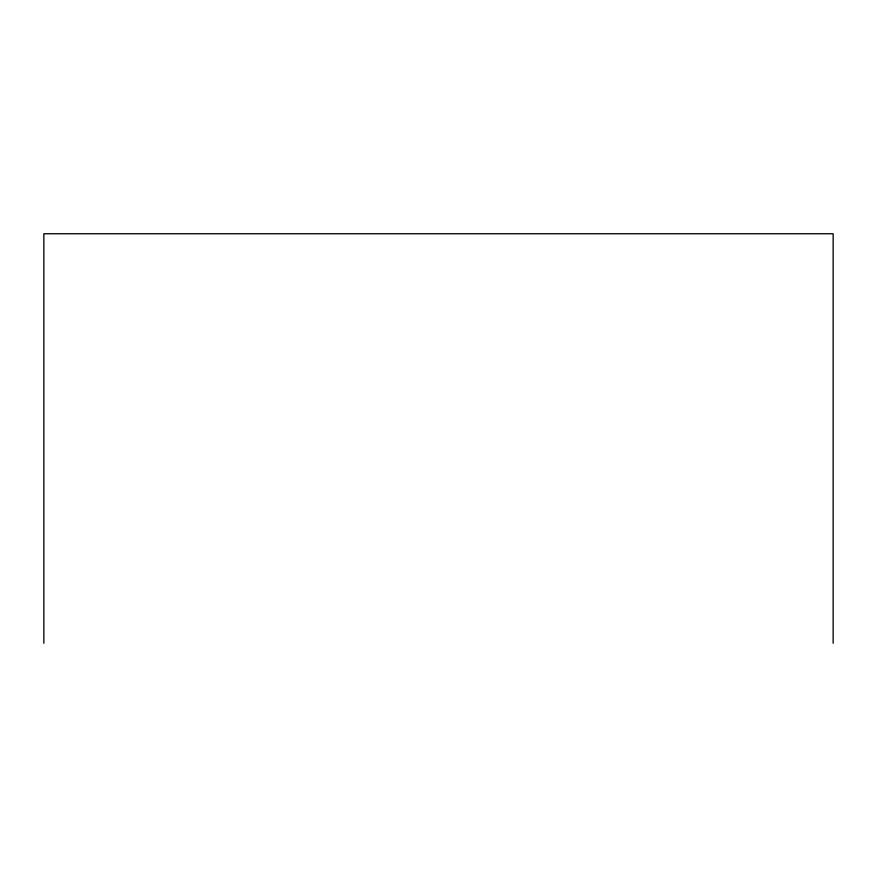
<?xml version="1.0" encoding="UTF-8"?>
<svg xmlns="http://www.w3.org/2000/svg" width="877" height="877" viewBox="0 0 877 877"><rect width="100%" height="100%" fill="white"/><g stroke="black" fill="none" stroke-linecap="round" stroke-linejoin="round"><path stroke-width="1.32" d="M833.15 643.258L833.15 233.742L43.85 233.742L43.85 643.258"/></g></svg>
